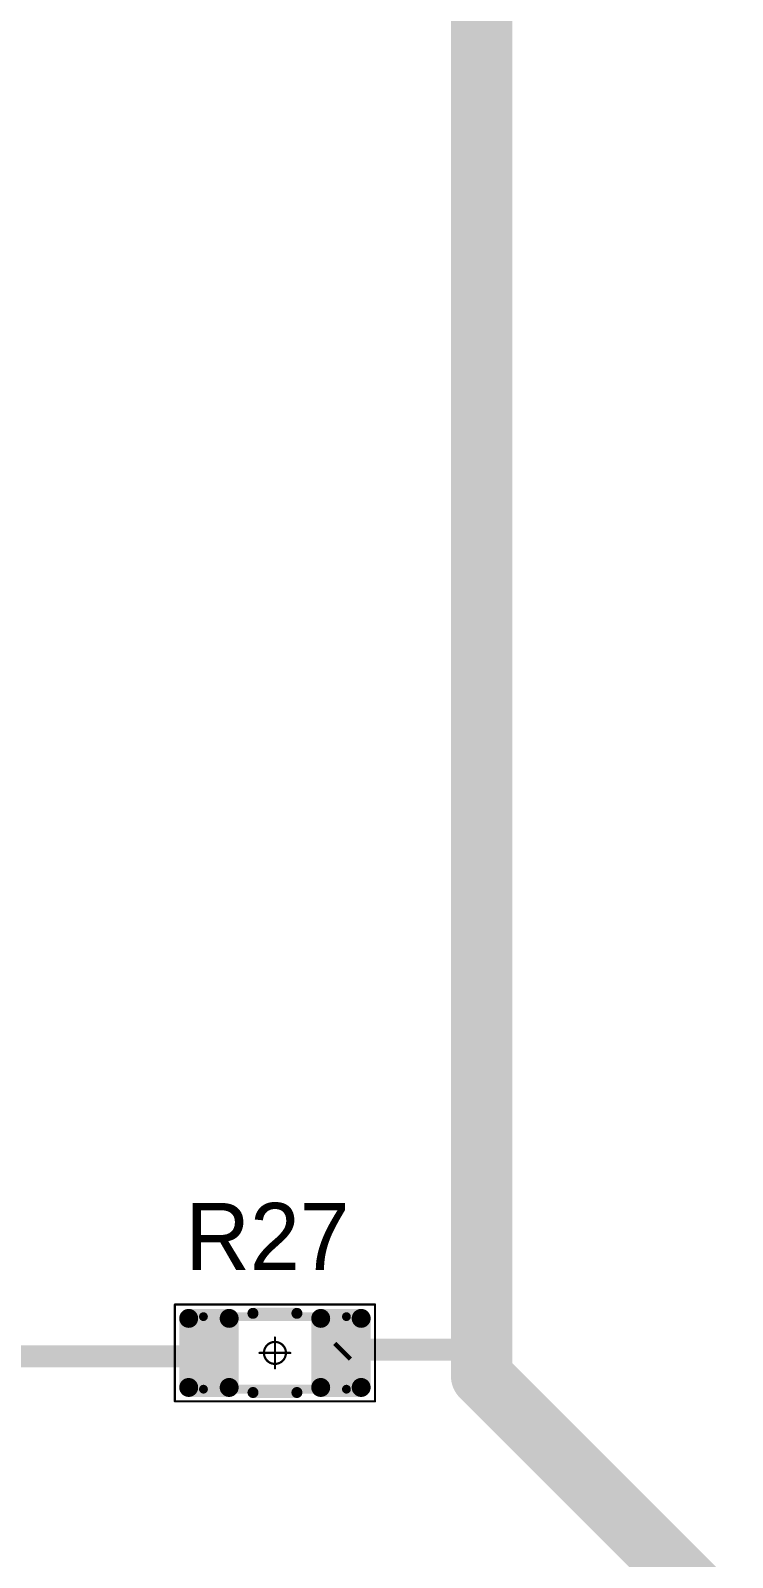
# Model space of a CAD drawing. Header units: millimetres. Extents: x 0 to 400, y 0 to 511.
# Drawn here: x 227.32 to 243.28, y 77.67 to 112.39 of the extents above; entities that cross this region are included whole.
import ezdxf

# ---------------------------------------------------------------- set-up
doc = ezdxf.new("R2010")
doc.units = ezdxf.units.MM
for name, color, linetype in [('Mechanical13', 56, 'Continuous'), ('Mechanical15', 56, 'Continuous'), ('TopLayer', 1, 'Continuous'), ('TopOverlay', 2, 'Continuous'), ('TopPaste', 8, 'Continuous'), ('TopSolder', 216, 'Continuous')]:
    doc.layers.add(name, color=color, linetype=linetype)

# ---------------------------------------------------------------- blocks, each defined once
blk = doc.blocks.new('RC1206S_819')
at = {"layer": 'Mechanical13', "const_width": 0.2}
for points in [[(-1.625, -0.825), (-1.625, 0.825)], [(-1.625, 0.825), (1.625, 0.825)], [(1.625, -0.825), (1.625, 0.825)], [(-1.625, -0.825), (1.625, -0.825)]]:
    blk.add_lwpolyline(points, dxfattribs=at)
at = {"layer": 'Mechanical13', "const_width": 0.1}
for points in [[(-1.675, 0.825, 1), (-1.575, 0.825, 1)], [(-1.675, 0.825, 1), (-1.575, 0.825, 1)], [(1.575, 0.825, 1), (1.675, 0.825, 1)], [(1.575, 0.825, 1), (1.675, 0.825, 1)], [(-1.675, -0.825, 1), (-1.575, -0.825, 1)], [(-1.675, -0.825, 1), (-1.575, -0.825, 1)], [(1.575, -0.825, 1), (1.675, -0.825, 1)], [(1.575, -0.825, 1), (1.675, -0.825, 1)]]:
    blk.add_lwpolyline(points, format="xyb", close=True, dxfattribs=at)
at = {"layer": 'Mechanical15', "const_width": 0.05}
for points in [[(-2.275, -1.1), (-2.275, 1.1)], [(-2.275, 1.1), (2.275, 1.1)], [(2.275, -1.1), (2.275, 1.1)], [(0, -0.35), (0, 0.35)], [(-0.35, 0), (0.35, 0)], [(-2.275, -1.1), (2.275, -1.1)]]:
    blk.add_lwpolyline(points, dxfattribs=at)
at = {"layer": 'Mechanical15'}
for points, const_width in [([(-2.287, 1.1, 1), (-2.262, 1.1, 1)], 0.025), ([(-2.287, 1.1, 1), (-2.262, 1.1, 1)], 0.025), ([(2.262, 1.1, 1), (2.287, 1.1, 1)], 0.025), ([(2.262, 1.1, 1), (2.287, 1.1, 1)], 0.025), ([(-0.012, 0.35, 1), (0.012, 0.35, 1)], 0.025), ([(-0.362, 0, 1), (-0.337, 0, 1)], 0.025), ([(0.25, 0, 1), (-0.25, 0, 1)], 0.05), ([(-0.262, 0, 1), (-0.238, 0, 1)], 0.025), ([(0.238, 0, 1), (0.262, 0, 1)], 0.025), ([(0.337, 0, 1), (0.362, 0, 1)], 0.025), ([(-0.012, -0.35, 1), (0.012, -0.35, 1)], 0.025), ([(-2.287, -1.1, 1), (-2.262, -1.1, 1)], 0.025), ([(-2.287, -1.1, 1), (-2.262, -1.1, 1)], 0.025), ([(2.262, -1.1, 1), (2.287, -1.1, 1)], 0.025), ([(2.262, -1.1, 1), (2.287, -1.1, 1)], 0.025)]:
    blk.add_lwpolyline(points, format="xyb", close=True, dxfattribs=dict(at, const_width=const_width))
at = {"layer": 'TopLayer', "const_width": 0.115}
for points in [[(-2.018, 0.785, 1), (-1.903, 0.785, 1)], [(-1.098, 0.785, 1), (-0.983, 0.785, 1)], [(0.983, 0.785, 1), (1.098, 0.785, 1)], [(1.903, 0.785, 1), (2.018, 0.785, 1)], [(-2.018, -0.785, 1), (-1.903, -0.785, 1)], [(-1.098, -0.785, 1), (-0.983, -0.785, 1)], [(0.983, -0.785, 1), (1.098, -0.785, 1)], [(1.903, -0.785, 1), (2.018, -0.785, 1)]]:
    blk.add_lwpolyline(points, format="xyb", close=True, dxfattribs=at)
at = {"layer": 'TopLayer'}
for points in [[(-2.075, -0.785), (-0.925, -0.785), (-2.075, 0.785), (-0.925, 0.785)], [(-1.96, -0.9), (-1.04, -0.9), (-1.96, 0.9), (-1.04, 0.9)], [(0.925, -0.785), (2.075, -0.785), (0.925, 0.785), (2.075, 0.785)], [(1.04, -0.9), (1.96, -0.9), (1.04, 0.9), (1.96, 0.9)]]:
    blk.add_solid(points, dxfattribs=at)
at = {"layer": 'TopOverlay', "const_width": 0.25}
for points in [[(-0.5, 0.9), (0.5, 0.9)], [(-0.5, -0.9), (0.5, -0.9)]]:
    blk.add_lwpolyline(points, dxfattribs=at)
at = {"layer": 'TopOverlay', "const_width": 0.125}
for points in [[(-0.562, 0.9, 1), (-0.437, 0.9, 1)], [(0.437, 0.9, 1), (0.562, 0.9, 1)], [(-0.562, -0.9, 1), (-0.437, -0.9, 1)], [(0.437, -0.9, 1), (0.562, -0.9, 1)]]:
    blk.add_lwpolyline(points, format="xyb", close=True, dxfattribs=at)
at = {"layer": 'TopPaste', "const_width": 0.09}
for points in [[(-2.005, 0.785, 1), (-1.915, 0.785, 1)], [(-1.085, 0.785, 1), (-0.995, 0.785, 1)], [(0.995, 0.785, 1), (1.085, 0.785, 1)], [(1.915, 0.785, 1), (2.005, 0.785, 1)], [(-2.005, -0.785, 1), (-1.915, -0.785, 1)], [(-1.085, -0.785, 1), (-0.995, -0.785, 1)], [(0.995, -0.785, 1), (1.085, -0.785, 1)], [(1.915, -0.785, 1), (2.005, -0.785, 1)]]:
    blk.add_lwpolyline(points, format="xyb", close=True, dxfattribs=at)
at = {"layer": 'TopPaste'}
for points in [[(-2.05, -0.785), (-0.95, -0.785), (-2.05, 0.785), (-0.95, 0.785)], [(-1.96, -0.875), (-1.04, -0.875), (-1.96, 0.875), (-1.04, 0.875)], [(0.95, -0.785), (2.05, -0.785), (0.95, 0.785), (2.05, 0.785)], [(1.04, -0.875), (1.96, -0.875), (1.04, 0.875), (1.96, 0.875)]]:
    blk.add_solid(points, dxfattribs=at)
at = {"layer": 'TopSolder', "const_width": 0.215}
for points in [[(-2.068, 0.785, 1), (-1.853, 0.785, 1)], [(-1.148, 0.785, 1), (-0.933, 0.785, 1)], [(0.933, 0.785, 1), (1.148, 0.785, 1)], [(1.853, 0.785, 1), (2.068, 0.785, 1)], [(-2.068, -0.785, 1), (-1.853, -0.785, 1)], [(-1.148, -0.785, 1), (-0.933, -0.785, 1)], [(0.933, -0.785, 1), (1.148, -0.785, 1)], [(1.853, -0.785, 1), (2.068, -0.785, 1)]]:
    blk.add_lwpolyline(points, format="xyb", close=True, dxfattribs=at)
at = {"layer": 'TopSolder'}
for points in [[(-2.175, -0.785), (-0.825, -0.785), (-2.175, 0.785), (-0.825, 0.785)], [(-1.96, -1), (-1.04, -1), (-1.96, 1), (-1.04, 1)], [(0.825, -0.785), (2.175, -0.785), (0.825, 0.785), (2.175, 0.785)], [(1.04, -1), (1.96, -1), (1.04, 1), (1.96, 1)]]:
    blk.add_solid(points, dxfattribs=at)

msp = doc.modelspace()

# ---------------------------------------------------------------- linework, layer by layer
at = {"layer": 'TopLayer'}
for points, const_width in [([(237.575, 82.4), (237.575, 114.25)], 1.4), ([(237.575, 81.8), (237.575, 82.4)], 1.4), ([(231.05, 82.35), (231.375, 82.675)], 0.5), ([(234.375, 82.325), (234.45, 82.4)], 0.5), ([(234.45, 82.4), (237.575, 82.4)], 0.5), ([(221.3, 82.25), (231.375, 82.25)], 0.5), ([(237.575, 81.8), (242.575, 76.8)], 1.4)]:
    msp.add_lwpolyline(points, dxfattribs=dict(at, const_width=const_width))
for points, const_width in [([(237.225, 82.4, 1), (237.925, 82.4, 1)], 0.7), ([(237.225, 82.4, 1), (237.925, 82.4, 1)], 0.7), ([(231.25, 82.675, 1), (231.5, 82.675, 1)], 0.25), ([(234.325, 82.4, 1), (234.575, 82.4, 1)], 0.25), ([(234.325, 82.4, 1), (234.575, 82.4, 1)], 0.25), ([(237.45, 82.4, 1), (237.7, 82.4, 1)], 0.25), ([(230.925, 82.35, 1), (231.175, 82.35, 1)], 0.25), ([(231.25, 82.25, 1), (231.5, 82.25, 1)], 0.25), ([(234.25, 82.325, 1), (234.5, 82.325, 1)], 0.25), ([(237.225, 81.8, 1), (237.925, 81.8, 1)], 0.7), ([(237.225, 81.8, 1), (237.925, 81.8, 1)], 0.7)]:
    msp.add_lwpolyline(points, format="xyb", close=True, dxfattribs=dict(at, const_width=const_width))

# ---------------------------------------------------------------- block references
at = {"rotation": 360}
msp.add_blockref('RC1206S_819', (232.875, 82.325), dxfattribs=at)

# ---------------------------------------------------------------- texts
at = {"layer": 'TopOverlay'}
msp.add_text('R27', height=1.524, dxfattribs=at).set_placement((230.835, 84.21))

doc.saveas('drawing.dxf')
